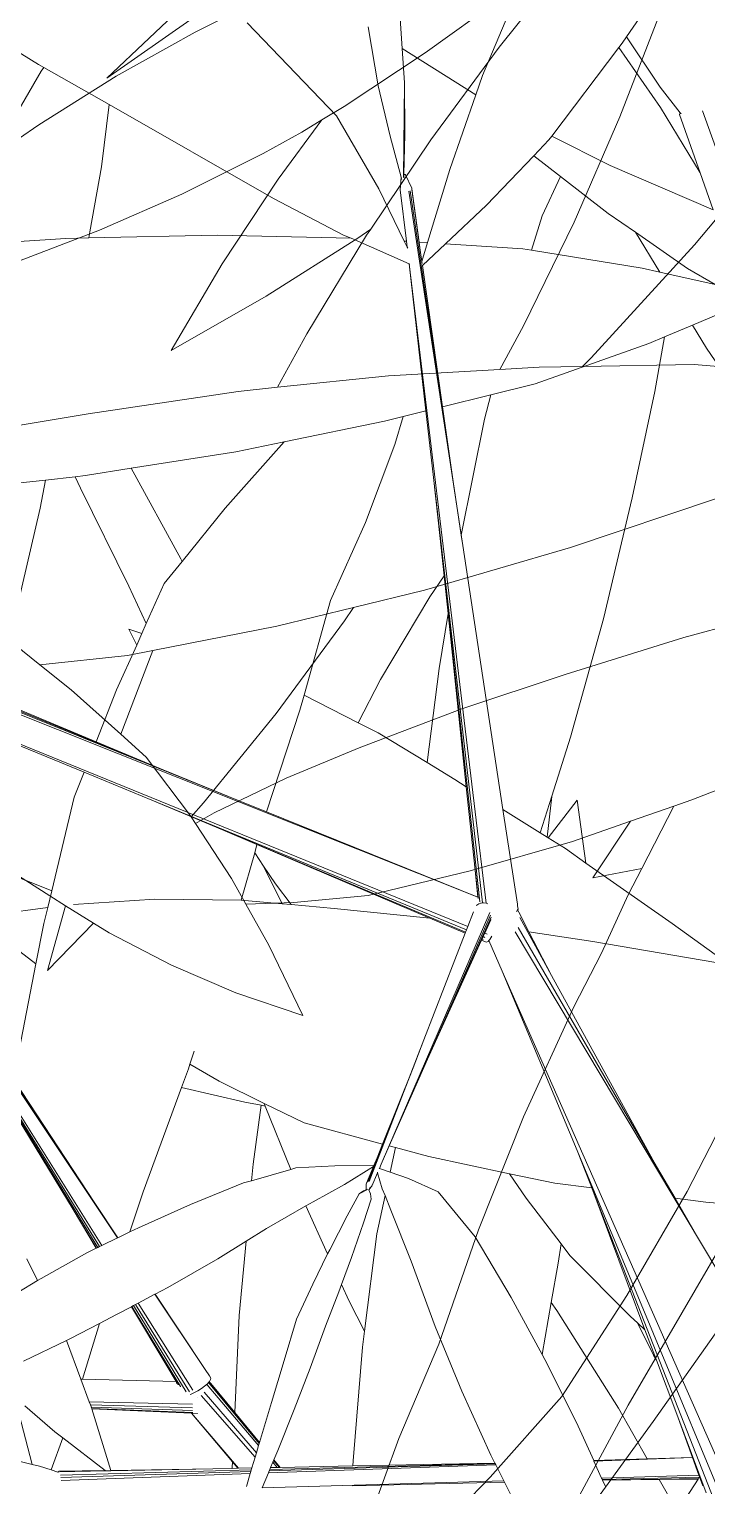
# Model space of a CAD drawing. Header units: millimetres. Extents: x 18 to 174501, y 22 to 24571.
# Drawn here: x 22074.1 to 22161.4, y 14295.8 to 14483.6 of the extents above; entities that cross this region are included whole.
import ezdxf

# ---------------------------------------------------------------- set-up
doc = ezdxf.new("R2010")
doc.units = ezdxf.units.MM
doc.header["$MEASUREMENT"] = 0
doc.layers.add('Edges', color=7, linetype='Continuous', lineweight=18)

# ---------------------------------------------------------------- blocks, each defined once
blk = doc.blocks.new('BAMBOOPLAN')
at = {"layer": 'Edges'}
for p, q in [((-3.1024, 9.0283), (-3.158, 8.826)), ((-3.3699, 8.9099), (-3.3854, 8.6721)), ((-3.1647, 8.8033), (-3.2286, 8.6085)), ((-3.1617, 8.8126), (-3.1647, 8.8033)), ((-3.1647, 8.8033), (-3.0564, 8.7235)), ((-3.158, 8.826), (-3.1617, 8.8126)), ((-3.158, 8.826), (-3.0689, 8.7591)), ((-3.5837, 8.7704), (-3.5416, 8.6712)), ((-3.0689, 8.7591), (-3.0185, 8.726)), ((-3.0564, 8.7235), (-2.9479, 8.6334)), ((-3.0189, 8.7231), (-3.0185, 8.726)), ((-3.0189, 8.7231), (-2.9479, 8.6334)), ((-3.0185, 8.726), (-3.0167, 8.7248)), ((-1.7285, 7.1836), (-2.9809, 8.7428)), ((-3.6139, 8.6881), (-3.5608, 8.5914)), ((-3.5416, 8.6712), (-3.3856, 8.6348)), ((-3.5416, 8.6712), (-3.5168, 8.6128)), ((-3.3854, 8.6721), (-3.3856, 8.6348)), ((-3.8268, 8.6225), (-3.6153, 8.5147)), ((-3.3856, 8.6348), (-3.3862, 8.4892)), ((-2.9479, 8.6334), (-2.9032, 8.5769)), ((-3.5608, 8.5914), (-3.51, 8.5113)), ((-3.5168, 8.6128), (-3.4618, 8.4476)), ((-3.5168, 8.6128), (-3.4854, 8.5232)), ((-3.2314, 8.6002), (-3.2481, 8.5635)), ((-3.2286, 8.6085), (-3.2314, 8.6002)), ((-3.2286, 8.6085), (-3.1094, 8.5925)), ((-3.1094, 8.5925), (-2.9032, 8.5769)), ((-3.2481, 8.5635), (-3.3004, 8.4491)), ((-3.2481, 8.5635), (-3.189, 8.5434)), ((-3.189, 8.5434), (-3.1975, 8.4637)), ((-3.189, 8.5434), (-3.0837, 8.5076)), ((-3.6153, 8.5147), (-3.4979, 8.4125)), ((-3.51, 8.5113), (-3.4661, 8.4466)), ((-3.4854, 8.5232), (-3.4631, 8.4526)), ((-3.0837, 8.5076), (-3.0251, 8.4911)), ((-4.421, 8.4823), (-4.1654, 8.4247)), ((-3.3862, 8.4892), (-3.3807, 8.3484)), ((-3.0251, 8.4911), (-2.9586, 8.4365)), ((-3.0251, 8.4911), (-2.9124, 8.4593)), ((-3.1975, 8.4637), (-3.1952, 8.3976)), ((-2.9124, 8.4593), (-2.8548, 8.4483)), ((-3.4601, 8.4239), (-3.4661, 8.4466)), ((-3.4661, 8.4466), (-3.4649, 8.4449)), ((-3.4641, 8.4436), (-3.4634, 8.4426)), ((-3.4625, 8.4529), (-3.4631, 8.4526)), ((-3.4631, 8.4526), (-3.4611, 8.4465)), ((-3.4616, 8.4531), (-3.4625, 8.4529)), ((-3.4607, 8.4532), (-3.4616, 8.4531)), ((-3.4601, 8.4532), (-3.4607, 8.4532)), ((-3.4596, 8.453), (-3.4601, 8.4532)), ((-3.441, 8.4337), (-3.4596, 8.453)), ((-3.1925, 7.9479), (-3.4423, 8.4281)), ((-3.4403, 8.4326), (-3.441, 8.4337)), ((-3.4403, 8.4326), (-3.3957, 8.3443)), ((-3.4403, 8.4313), (-3.3887, 8.3305)), ((-3.3004, 8.4491), (-3.3488, 8.3572)), ((-3.1952, 8.3976), (-2.9918, 8.4327)), ((-2.9918, 8.4327), (-2.9586, 8.4365)), ((-2.9586, 8.4365), (-2.8548, 8.4483)), ((-2.8701, 8.3638), (-2.7907, 8.4348)), ((-4.1564, 8.4147), (-4.1791, 8.299)), ((-4.1654, 8.4247), (-4.1543, 8.4227)), ((-4.1543, 8.4227), (-4.1564, 8.4147)), ((-4.1543, 8.4227), (-4.0182, 8.3972)), ((-3.4979, 8.4125), (-3.4225, 8.337)), ((-3.4601, 8.4253), (-3.46, 8.4252)), ((-3.4601, 8.4239), (-3.4184, 8.3381)), ((-3.1373, 7.8418), (-3.4442, 8.4264)), ((-4.0182, 8.3972), (-3.9942, 8.2843)), ((-3.6753, 8.3328), (-4.0182, 8.3972)), ((-3.3488, 8.3572), (-3.211, 8.3949)), ((-3.211, 8.3949), (-3.1952, 8.3976)), ((-3.3957, 8.3443), (-3.3807, 8.3484)), ((-3.3807, 8.3484), (-3.3793, 8.3122)), ((-3.3488, 8.3572), (-3.3759, 8.3056)), ((-2.9116, 8.3266), (-2.8701, 8.3638)), ((-2.8701, 8.3638), (-2.8313, 8.3319)), ((-3.6753, 8.3328), (-3.5314, 8.3111)), ((-3.4225, 8.337), (-3.4184, 8.3381)), ((-3.4225, 8.337), (-3.4135, 8.328)), ((-3.4184, 8.3381), (-3.4135, 8.328)), ((-3.4135, 8.328), (-3.4119, 8.3264)), ((-3.3957, 8.3443), (-3.3887, 8.3305)), ((-3.3887, 8.3305), (-3.3793, 8.3122)), ((-2.9348, 8.3058), (-2.9116, 8.3266)), ((-2.9116, 8.3266), (-2.8952, 8.2256)), ((-2.8313, 8.3319), (-2.6047, 8.1624)), ((-3.7515, 8.2349), (-3.5164, 8.3099)), ((-3.5314, 8.3111), (-3.5164, 8.3099)), ((-3.5164, 8.3099), (-3.4002, 8.3002)), ((-3.4002, 8.3002), (-3.4, 8.3001)), ((-3.4002, 8.3002), (-3.2824, 8.0542)), ((-3.4, 8.3001), (-2.8817, 7.2329)), ((-3.4, 8.3001), (-3.3989, 8.3001)), ((-3.3793, 8.3122), (-3.3775, 8.3087)), ((-3.3759, 8.3056), (-3.3761, 8.3053)), ((-3.3759, 8.3056), (-3.2559, 8.0715)), ((-3.1088, 8.1671), (-2.9348, 8.3058)), ((-3.9942, 8.2843), (-3.9756, 8.1643)), ((-3.9735, 8.1529), (-3.7515, 8.2349)), ((-2.8952, 8.2256), (-2.8712, 8.0265)), ((-3.9756, 8.1643), (-3.9735, 8.1529)), ((-3.1793, 8.1213), (-3.1088, 8.1671)), ((-4.1889, 8.0641), (-4.0129, 8.1383)), ((-4.0129, 8.1383), (-3.9735, 8.1529)), ((-3.2559, 8.0715), (-3.1793, 8.1213)), ((-3.1793, 8.1213), (-3.1757, 8.0749)), ((-3.3185, 8.0308), (-3.2824, 8.0542)), ((-3.2824, 8.0542), (-3.2289, 7.9426)), ((-3.2559, 8.0715), (-3.1925, 7.9479)), ((-3.1757, 8.0749), (-3.1464, 7.8593)), ((-3.3481, 8.0115), (-3.3185, 8.0308)), ((-3.3185, 8.0308), (-3.3165, 7.9769)), ((-2.8712, 8.0265), (-2.8485, 7.7988)), ((-3.5108, 7.9151), (-3.3481, 8.0115)), ((-3.3165, 7.9769), (-3.3208, 7.8234)), ((-3.1464, 7.8593), (-3.1925, 7.9479)), ((-3.2289, 7.9426), (-2.8882, 7.2313)), ((-3.1832, 7.8458), (-3.2289, 7.9426)), ((-3.589, 7.8688), (-3.5108, 7.9151)), ((-3.5108, 7.9151), (-3.5733, 7.7645)), ((-3.7612, 7.7772), (-3.589, 7.8688)), ((-3.1514, 7.7777), (-3.1832, 7.8458)), ((-2.8935, 7.2315), (-3.1832, 7.8458)), ((-3.1373, 7.8418), (-3.1464, 7.8593)), ((-2.9086, 7.4062), (-3.1373, 7.8418)), ((-3.3208, 7.8234), (-3.3347, 7.6665)), ((-2.8485, 7.7988), (-2.8344, 7.5728)), ((-3.8363, 7.7371), (-3.7612, 7.7772)), ((-3.7612, 7.7772), (-3.62, 7.6494)), ((-3.5733, 7.7645), (-3.6166, 7.6455)), ((-3.1514, 7.7777), (-3.164, 7.7327)), ((-3.122, 7.7148), (-3.1514, 7.7777)), ((-3.8538, 7.7288), (-3.8363, 7.7371)), ((-3.164, 7.7327), (-3.2003, 7.5593)), ((-4.0895, 7.6168), (-3.9032, 7.7053)), ((-3.9032, 7.7053), (-3.8538, 7.7288)), ((-3.9032, 7.7053), (-3.8957, 7.653)), ((-3.8538, 7.7288), (-3.8372, 7.7121)), ((-3.8372, 7.7121), (-3.6942, 7.5707)), ((-3.122, 7.7148), (-3.1046, 7.6134)), ((-2.9862, 7.4241), (-3.122, 7.7148)), ((-3.8957, 7.653), (-3.8762, 7.4692)), ((-3.62, 7.6494), (-3.6166, 7.6455)), ((-3.3347, 7.6665), (-3.3238, 7.4859)), ((-3.6166, 7.6455), (-3.6343, 7.5966)), ((-3.6343, 7.5966), (-3.6415, 7.5161)), ((-3.1046, 7.6134), (-3.0689, 7.4424)), ((-3.6942, 7.5707), (-3.6415, 7.5161)), ((-2.8344, 7.5728), (-2.8316, 7.4587)), ((-3.2003, 7.5593), (-3.2127, 7.4705)), ((-3.6415, 7.5161), (-3.6433, 7.4957)), ((-3.6682, 7.4954), (-3.6433, 7.4957)), ((-3.6682, 7.4954), (-3.6453, 7.4727)), ((-3.6433, 7.4957), (-3.6453, 7.4727)), ((-3.6453, 7.4727), (-3.6533, 7.3827)), ((-3.3238, 7.4859), (-3.2127, 7.4705)), ((-3.3238, 7.4859), (-3.322, 7.4572)), ((-3.2127, 7.4705), (-3.1722, 7.4649)), ((-3.1722, 7.4649), (-3.0689, 7.4424)), ((-2.7849, 7.4674), (-2.8129, 7.3841)), ((-2.7849, 7.4674), (-2.7319, 7.3629)), ((-3.322, 7.4572), (-3.319, 7.2601)), ((-3.0689, 7.4424), (-3.0106, 7.4297)), ((-2.8316, 7.4587), (-2.8315, 7.4584)), ((-2.8316, 7.4587), (-2.8298, 7.388)), ((-2.8315, 7.4584), (-2.8152, 7.3846)), ((-3.0106, 7.4297), (-2.9862, 7.4241)), ((-2.9207, 7.2839), (-2.9862, 7.4241)), ((-3.6533, 7.3827), (-3.6579, 7.2798)), ((-2.9086, 7.4062), (-2.8298, 7.388)), ((-2.8268, 7.2503), (-2.9086, 7.4062)), ((-2.8298, 7.388), (-2.8152, 7.3846)), ((-2.8152, 7.3846), (-2.8129, 7.3841)), ((-2.8129, 7.3841), (-2.7765, 7.3757)), ((-2.7765, 7.3757), (-2.7319, 7.3629)), ((-2.7319, 7.3629), (-2.5453, 7.3095)), ((-3.5241, 7.2713), (-4.9805, 7.3532)), ((-3.3764, 7.263), (-4.98, 7.3453)), ((-2.8996, 7.2385), (-4.9799, 7.3363)), ((-2.5453, 7.3095), (-2.4208, 7.2719)), ((-3.8643, 7.2929), (-3.6579, 7.2798)), ((-3.6579, 7.2798), (-3.5241, 7.2713)), ((-2.8997, 7.2386), (-2.9207, 7.2839)), ((-2.8987, 7.2369), (-2.9207, 7.2839)), ((-4.5013, 7.2683), (-2.8997, 7.1816)), ((-3.3764, 7.263), (-3.5241, 7.2713)), ((-3.319, 7.2601), (-3.3764, 7.263)), ((-2.8997, 7.2386), (-3.319, 7.2601)), ((-2.8252, 7.2473), (-2.8268, 7.2503)), ((-2.8252, 7.2473), (-2.8225, 7.2418)), ((-2.6726, 7.2303), (-2.4208, 7.2719)), ((-3.8612, 7.231), (-3.6605, 7.2194)), ((-3.6605, 7.2194), (-3.6627, 7.1703)), ((-3.6605, 7.2194), (-3.5258, 7.2115)), ((-2.9075, 6.7158), (-2.8695, 7.2193)), ((-2.8996, 7.2385), (-2.8997, 7.2386)), ((-2.8984, 7.2362), (-2.8987, 7.2369)), ((-2.8966, 7.2241), (-2.8971, 7.2228)), ((-2.8941, 7.2276), (-2.8966, 7.2241)), ((-2.8913, 7.2297), (-2.8941, 7.2276)), ((-2.8934, 7.2314), (-2.8935, 7.2315)), ((-2.8906, 7.2303), (-2.8913, 7.2297)), ((-2.8882, 7.2313), (-2.8906, 7.2303)), ((-2.8864, 7.2321), (-2.8882, 7.2313)), ((-2.8818, 7.2329), (-2.8864, 7.2321)), ((-2.8817, 7.2329), (-2.8818, 7.2329)), ((-2.8783, 7.2327), (-2.8817, 7.2329)), ((-2.8695, 7.2193), (-2.8695, 7.2194)), ((-2.8237, 7.2369), (-2.8232, 7.2378)), ((-2.8232, 7.2378), (-2.8228, 7.2403)), ((-2.8228, 7.2403), (-2.8225, 7.2418)), ((-2.8228, 7.2403), (-2.8193, 7.2369)), ((-2.8193, 7.2369), (-2.8228, 7.2403)), ((-2.8193, 7.2369), (-2.79, 7.2091)), ((-2.8144, 7.2286), (-2.7242, 7.1468)), ((-2.79, 7.2091), (-2.6726, 7.2303)), ((-3.3849, 7.2023), (-3.5258, 7.2115)), ((-3.5258, 7.2115), (-2.9, 7.1751)), ((-2.9001, 7.1705), (-3.3849, 7.2023)), ((-3.3159, 7.1974), (-3.3849, 7.2023)), ((-3.3159, 7.1974), (-3.315, 7.1818)), ((-2.9707, 7.1731), (-3.3159, 7.1974)), ((-2.8987, 7.2104), (-2.8997, 7.1816)), ((-2.8935, 6.8866), (-2.8666, 7.2149)), ((-2.8645, 7.2115), (-2.89, 6.9261)), ((-2.8666, 7.2149), (-2.8666, 7.2149)), ((-2.8636, 7.2071), (-2.8661, 7.1798)), ((-2.8637, 7.2044), (-2.8661, 7.1798)), ((-2.8645, 7.2115), (-2.8645, 7.2115)), ((-2.8635, 7.2079), (-2.8636, 7.2074)), ((-2.8636, 7.2071), (-2.8636, 7.2074)), ((-2.3048, 6.7715), (-2.8139, 7.2008)), ((-2.4267, 6.877), (-2.8116, 7.21)), ((-2.79, 7.2091), (-2.7242, 7.1468)), ((-3.6627, 7.1703), (-3.6455, 6.9933)), ((-3.315, 7.1818), (-3.2913, 7.1638)), ((-3.315, 7.1818), (-3.3097, 7.091)), ((-3.1432, 7.1327), (-2.9707, 7.1731)), ((-2.9002, 7.1682), (-2.9707, 7.1731)), ((-2.9002, 7.1682), (-2.9079, 6.9579)), ((-2.9001, 7.1705), (-2.9002, 7.1682)), ((-2.9, 7.1751), (-2.9001, 7.1705)), ((-2.8997, 7.1816), (-2.9, 7.1751)), ((-2.8675, 7.1658), (-2.8676, 7.1649)), ((-2.8672, 7.1684), (-2.8675, 7.1659)), ((-2.8671, 7.1658), (-2.8675, 7.1659)), ((-2.8675, 7.1659), (-2.8675, 7.1658)), ((-2.8675, 7.1658), (-2.8593, 7.1653)), ((-2.8668, 7.1731), (-2.8672, 7.1684)), ((-2.8651, 7.1682), (-2.8672, 7.1684)), ((-2.8661, 7.1798), (-2.8668, 7.1731)), ((-2.8668, 7.1731), (-2.8632, 7.1729)), ((-2.8661, 7.1798), (-2.8614, 7.1795)), ((-2.8574, 7.1653), (-2.8554, 7.1677)), ((-2.8554, 7.1677), (-2.8545, 7.1698)), ((-2.8545, 7.1698), (-2.8535, 7.1723)), ((-2.8545, 7.1698), (-2.8128, 7.1247)), ((-2.8535, 7.1723), (-2.8517, 7.1789)), ((-3.2913, 7.1638), (-3.2602, 7.1401)), ((-3.2362, 7.1096), (-3.2913, 7.1638)), ((-3.2602, 7.1401), (-3.2201, 7.1136)), ((-2.8676, 7.1649), (-2.89, 6.9261)), ((-2.8593, 7.1653), (-2.8574, 7.1653)), ((-2.7242, 7.1468), (-2.4267, 6.877)), ((-3.2362, 7.1096), (-3.2201, 7.1136)), ((-3.2201, 7.1136), (-3.1432, 7.1327)), ((-2.8128, 7.1247), (-2.5745, 6.8568)), ((-2.8128, 7.1247), (-2.039, 6.2888)), ((-3.4608, 7.041), (-3.3097, 7.091)), ((-3.3097, 7.091), (-3.3038, 7.0929)), ((-3.3038, 7.0929), (-3.2362, 7.1096)), ((-3.5996, 6.9829), (-3.4608, 7.041)), ((-3.8576, 7.0027), (-3.6699, 6.9952)), ((-3.6699, 6.9952), (-3.6455, 6.9933)), ((-3.6455, 6.9933), (-3.6425, 6.9624)), ((-3.7623, 6.9013), (-3.6425, 6.9624)), ((-3.6425, 6.9624), (-3.6395, 6.9319)), ((-2.9079, 6.9579), (-2.918, 6.6784)), ((-2.9079, 6.9579), (-2.9101, 6.9027)), ((-3.6395, 6.9319), (-3.629, 6.8568)), ((-2.89, 6.9261), (-2.8935, 6.8866)), ((-3.3226, 6.4286), (-3.9643, 6.9169)), ((-3.3827, 6.4753), (-3.963, 6.9188)), ((-3.9591, 6.9001), (-3.345, 6.4062)), ((-3.7623, 6.9013), (-3.629, 6.8568)), ((-2.9101, 6.9027), (-2.9193, 6.6776)), ((-2.9174, 6.7513), (-2.9101, 6.9027)), ((-2.9045, 6.7522), (-2.8935, 6.8866)), ((-2.3754, 6.8326), (-2.4267, 6.877)), ((-3.629, 6.8568), (-3.6066, 6.6963)), ((-2.5745, 6.8568), (-2.0663, 6.2858)), ((-2.5322, 6.8072), (-2.5745, 6.8568)), ((-2.3754, 6.8326), (-2.3195, 6.8444)), ((-2.3195, 6.8444), (-2.299, 6.8498)), ((-3.8732, 6.8302), (-3.3484, 6.4028)), ((-2.3048, 6.7715), (-2.3754, 6.8326)), ((-3.3009, 6.8), (-3.3005, 6.7746)), ((-2.5938, 6.7865), (-2.5267, 6.8006)), ((-2.1172, 6.32), (-2.5322, 6.8072)), ((-2.5267, 6.8006), (-2.5322, 6.8072)), ((-2.3488, 6.5857), (-2.5267, 6.8006)), ((-3.3003, 6.7657), (-3.3011, 6.7289)), ((-3.3005, 6.7746), (-3.2393, 6.7626)), ((-3.3005, 6.7746), (-3.3003, 6.7657)), ((-2.8294, 6.7574), (-2.6784, 6.776)), ((-2.6784, 6.776), (-2.5938, 6.7865)), ((-2.6784, 6.776), (-2.6347, 6.7435)), ((-2.0147, 6.527), (-2.3048, 6.7715)), ((-3.7616, 6.7383), (-3.351, 6.4002)), ((-3.3011, 6.7289), (-3.1822, 6.7416)), ((-3.2393, 6.7626), (-3.1479, 6.7511)), ((-3.1822, 6.7416), (-3.1517, 6.746)), ((-3.1517, 6.746), (-3.1444, 6.7471)), ((-3.1517, 6.746), (-3.1305, 6.6387)), ((-3.1479, 6.7511), (-3.0666, 6.7409)), ((-3.1479, 6.7511), (-3.1444, 6.7471)), ((-3.1444, 6.7471), (-3.0619, 6.6519)), ((-3.0666, 6.7409), (-2.9174, 6.7513)), ((-2.9187, 6.7242), (-2.9174, 6.7513)), ((-2.9075, 6.7158), (-2.9045, 6.7522)), ((-2.9045, 6.7522), (-2.8927, 6.753)), ((-2.8927, 6.753), (-2.8294, 6.7574)), ((-2.8927, 6.753), (-2.8872, 6.7071)), ((-2.6347, 6.7435), (-2.5465, 6.6851)), ((-3.3011, 6.7289), (-3.3056, 6.5241)), ((-2.9196, 6.7087), (-2.9187, 6.7242)), ((-2.9195, 6.7087), (-2.9187, 6.7242)), ((-2.9081, 6.7072), (-2.9075, 6.7158)), ((-3.0537, 6.6577), (-2.9874, 6.685)), ((-2.9874, 6.685), (-2.9196, 6.7087)), ((-2.9595, 6.658), (-2.9197, 6.7068)), ((-2.9215, 6.6734), (-2.9197, 6.7068)), ((-2.9211, 6.675), (-2.9195, 6.707)), ((-2.9197, 6.7068), (-2.9195, 6.707)), ((-2.9196, 6.7087), (-2.9195, 6.7087)), ((-2.9195, 6.707), (-2.9195, 6.7087)), ((-2.9108, 6.6715), (-2.9088, 6.6985)), ((-2.909, 6.6989), (-2.9092, 6.6991)), ((-2.9088, 6.6985), (-2.909, 6.6989)), ((-2.9081, 6.7072), (-2.9088, 6.7072)), ((-2.8911, 6.6734), (-2.9088, 6.6985)), ((-2.8872, 6.7071), (-2.9081, 6.7072)), ((-2.8513, 6.7069), (-2.8872, 6.7071)), ((-2.7915, 6.7015), (-2.8513, 6.7069)), ((-2.7004, 6.6456), (-2.7915, 6.7015)), ((-2.5465, 6.6851), (-2.5402, 6.6495)), ((-2.5465, 6.6851), (-2.524, 6.6702)), ((-3.0619, 6.6519), (-3.0537, 6.6577)), ((-3.0036, 6.6092), (-2.9595, 6.658)), ((-2.9281, 6.6504), (-2.916, 6.6635)), ((-2.9281, 6.6504), (-2.9221, 6.6584)), ((-2.9221, 6.6584), (-2.9183, 6.6618)), ((-2.9215, 6.6734), (-2.9216, 6.6717)), ((-2.9216, 6.6717), (-2.9213, 6.6701)), ((-2.9213, 6.6701), (-2.9183, 6.6618)), ((-2.9183, 6.6618), (-2.9161, 6.6637)), ((-2.9135, 6.6633), (-2.9141, 6.6641)), ((-2.9135, 6.6633), (-2.9136, 6.6631)), ((-2.9112, 6.6699), (-2.9135, 6.6633)), ((-2.9085, 6.6573), (-2.9135, 6.6633)), ((-2.913, 6.6681), (-2.9131, 6.6673)), ((-2.9112, 6.6703), (-2.9109, 6.674)), ((-2.9112, 6.6699), (-2.9108, 6.6715)), ((-2.9109, 6.6741), (-2.9109, 6.674)), ((-2.9038, 6.6486), (-2.9085, 6.6573)), ((-2.8819, 6.663), (-2.8911, 6.6734)), ((-2.8819, 6.663), (-2.8732, 6.5913)), ((-2.8629, 6.6415), (-2.8819, 6.663)), ((-2.524, 6.6702), (-2.3817, 6.6)), ((-3.5963, 6.6404), (-3.3827, 6.4753)), ((-3.1305, 6.6387), (-3.1232, 6.6089)), ((-3.1232, 6.6089), (-3.0619, 6.6519)), ((-2.9359, 6.6053), (-2.9281, 6.6504)), ((-2.9029, 6.6028), (-2.9038, 6.6486)), ((-2.797, 6.5645), (-2.8629, 6.6415)), ((-2.6012, 6.5615), (-2.7004, 6.6456)), ((-2.5402, 6.6495), (-2.5284, 6.5769)), ((-3.136, 6.6), (-3.1232, 6.6089)), ((-3.0137, 6.5975), (-3.0036, 6.6092)), ((-2.9457, 6.5356), (-2.9359, 6.6053)), ((-2.9031, 6.5354), (-2.9029, 6.6028)), ((-3.5878, 6.5938), (-3.4167, 6.4516)), ((-3.2151, 6.5309), (-3.136, 6.6)), ((-3.0683, 6.5345), (-3.0137, 6.5975)), ((-3.0137, 6.5975), (-2.9468, 6.527)), ((-2.8732, 6.5913), (-2.8364, 6.4147)), ((-2.5284, 6.5769), (-2.5136, 6.5661)), ((-2.5284, 6.5769), (-2.5128, 6.4809)), ((-2.3817, 6.6), (-2.3657, 6.5931)), ((-2.3657, 6.5931), (-2.3185, 6.5464)), ((-2.3657, 6.5931), (-2.3488, 6.5857)), ((-2.3105, 6.5394), (-2.3488, 6.5857)), ((-2.7157, 6.4652), (-2.797, 6.5645)), ((-2.5128, 6.4809), (-2.6012, 6.5615)), ((-2.5136, 6.5661), (-2.348, 6.4333)), ((-3.3056, 6.5241), (-3.3047, 6.4464)), ((-3.2922, 6.4589), (-3.2151, 6.5309)), ((-3.0965, 6.5), (-3.0683, 6.5345)), ((-2.9544, 6.4654), (-2.9468, 6.527)), ((-2.9468, 6.527), (-2.9457, 6.5356)), ((-2.9042, 6.4821), (-2.9031, 6.5354)), ((-2.3185, 6.5464), (-2.3105, 6.5394)), ((-2.2427, 6.4575), (-2.3105, 6.5394)), ((-3.1353, 6.4524), (-3.0965, 6.5)), ((-3.0965, 6.5), (-3.0637, 6.3665)), ((-3.3221, 6.429), (-3.3827, 6.4753)), ((-2.9045, 6.4677), (-2.9042, 6.4821)), ((-2.9042, 6.4821), (-2.881, 6.4576)), ((-2.5051, 6.4739), (-2.5128, 6.4809)), ((-2.4124, 6.383), (-2.5051, 6.4739)), ((-3.3531, 6.3981), (-3.4167, 6.4516)), ((-3.4167, 6.4516), (-3.3528, 6.3984)), ((-3.3221, 6.429), (-3.3047, 6.4464)), ((-3.3047, 6.4464), (-3.2922, 6.4589)), ((-3.2052, 6.3725), (-3.1353, 6.4524)), ((-2.9617, 6.3949), (-2.9544, 6.4654)), ((-2.9072, 6.3999), (-2.9045, 6.4677)), ((-2.881, 6.4576), (-2.8364, 6.4147)), ((-2.6305, 6.3685), (-2.7157, 6.4652)), ((-2.1894, 6.392), (-2.2427, 6.4575)), ((-2.144, 6.3383), (-2.2427, 6.4575)), ((-3.345, 6.4062), (-3.3226, 6.4286)), ((-3.3226, 6.4286), (-3.3221, 6.429)), ((-2.8364, 6.4147), (-2.8303, 6.3855)), ((-2.348, 6.4333), (-2.2672, 6.3623)), ((-3.3669, 6.3844), (-3.3531, 6.3981)), ((-3.3531, 6.3981), (-3.3528, 6.3984)), ((-3.3528, 6.3984), (-3.351, 6.4002)), ((-3.351, 6.4002), (-3.3484, 6.4028)), ((-3.3484, 6.4028), (-3.345, 6.4062)), ((-2.9587, 6.3151), (-2.9617, 6.3949)), ((-2.9088, 6.3178), (-2.9072, 6.3999)), ((-2.1892, 6.3918), (-2.3586, 6.3263)), ((-2.1894, 6.392), (-2.2672, 6.3623)), ((-2.1892, 6.3918), (-2.1894, 6.392)), ((-2.1673, 6.3649), (-2.1892, 6.3918)), ((-3.4311, 6.3123), (-3.3669, 6.3844)), ((-3.2231, 6.3533), (-3.2052, 6.3725)), ((-3.0637, 6.3665), (-3.0131, 6.1948)), ((-2.8303, 6.3855), (-2.778, 6.1819)), ((-2.5414, 6.2746), (-2.6305, 6.3685)), ((-2.3594, 6.3271), (-2.4124, 6.383)), ((-2.2672, 6.3623), (-2.3594, 6.3271)), ((-2.335, 6.3014), (-2.1673, 6.3649)), ((-2.3329, 6.2992), (-2.1655, 6.3617)), ((-2.1653, 6.3624), (-2.1673, 6.3649)), ((-2.1543, 6.3489), (-2.1653, 6.3624)), ((-3.4677, 6.3378), (-3.4362, 6.3062)), ((-3.2472, 6.3275), (-3.2233, 6.353)), ((-3.2233, 6.353), (-3.2231, 6.3533)), ((-3.0908, 6.2522), (-3.2233, 6.353)), ((-3.0908, 6.2522), (-3.2231, 6.3533)), ((-2.1663, 6.3589), (-2.3321, 6.2983)), ((-2.1666, 6.3576), (-2.2342, 6.3333)), ((-2.1666, 6.3576), (-2.1834, 6.2883)), ((-2.1663, 6.3589), (-2.1666, 6.3576)), ((-2.1661, 6.3598), (-2.1663, 6.3589)), ((-3.4362, 6.3062), (-3.4311, 6.3123)), ((-3.2778, 6.2948), (-3.2568, 6.3172)), ((-3.2568, 6.3172), (-3.256, 6.318)), ((-3.1622, 6.2377), (-3.2568, 6.3172)), ((-3.256, 6.318), (-3.254, 6.3203)), ((-3.256, 6.318), (-3.1234, 6.2078)), ((-3.254, 6.3203), (-3.2509, 6.3235)), ((-3.254, 6.3203), (-3.1102, 6.2019)), ((-3.2509, 6.3235), (-3.2472, 6.3275)), ((-3.2509, 6.3235), (-3.1044, 6.2041)), ((-3.2472, 6.3275), (-3.0994, 6.2086)), ((-2.9554, 6.2346), (-2.9587, 6.3151)), ((-2.9115, 6.236), (-2.9088, 6.3178)), ((-2.3586, 6.3263), (-2.3594, 6.3271)), ((-2.335, 6.3014), (-2.3586, 6.3263)), ((-2.2342, 6.3333), (-2.3319, 6.2981)), ((-2.2342, 6.3333), (-2.1886, 6.2932)), ((-3.4928, 6.238), (-3.4362, 6.3062)), ((-3.3022, 6.269), (-3.2778, 6.2948)), ((-2.3329, 6.2992), (-2.335, 6.3014)), ((-2.3321, 6.2983), (-2.3329, 6.2992)), ((-2.3319, 6.2981), (-2.3321, 6.2983)), ((-2.3233, 6.2891), (-2.3319, 6.2981)), ((-3.3439, 6.2249), (-3.3022, 6.269)), ((-3.3022, 6.269), (-3.2983, 6.1614)), ((-2.5275, 6.261), (-2.9184, 6.11)), ((-2.529, 6.2624), (-2.9181, 6.1139)), ((-2.5295, 6.2629), (-2.9179, 6.1169)), ((-2.7753, 6.173), (-2.5298, 6.2632)), ((-2.5298, 6.2632), (-2.5414, 6.2746)), ((-2.5295, 6.2629), (-2.5298, 6.2632)), ((-2.529, 6.2624), (-2.5295, 6.2629)), ((-2.5275, 6.261), (-2.529, 6.2624)), ((-2.5037, 6.2377), (-2.5275, 6.261)), ((-3.1339, 6.2138), (-3.1622, 6.2377)), ((-3.1333, 6.2135), (-3.1622, 6.2377)), ((-3.0795, 6.2436), (-3.0908, 6.2522)), ((-3.0815, 6.2228), (-3.0782, 6.2285)), ((-3.0795, 6.2436), (-3.0756, 6.2404)), ((-3.0782, 6.2285), (-3.0771, 6.2312)), ((-3.0779, 6.2267), (-2.9519, 6.152)), ((-3.0771, 6.2312), (-3.0762, 6.2333)), ((-3.0771, 6.2312), (-2.9521, 6.156)), ((-3.0762, 6.2333), (-3.0761, 6.2336)), ((-3.0762, 6.2333), (-3.0725, 6.231)), ((-3.0761, 6.2336), (-3.0752, 6.2377)), ((-3.0752, 6.2377), (-3.0756, 6.2404)), ((-3.0725, 6.231), (-3.0131, 6.1948)), ((-2.9522, 6.1577), (-2.9554, 6.2346)), ((-2.9203, 6.0801), (-2.5037, 6.2377)), ((-2.9155, 6.1546), (-2.9115, 6.236)), ((-2.7646, 6.1379), (-2.502, 6.236)), ((-2.502, 6.236), (-2.5037, 6.2377)), ((-2.481, 6.2154), (-2.502, 6.236)), ((-3.4123, 6.1577), (-3.3495, 6.2194)), ((-3.3495, 6.2194), (-3.3439, 6.2249)), ((-3.3495, 6.2194), (-3.301, 6.1605)), ((-3.1339, 6.2138), (-3.2983, 6.1614)), ((-3.1333, 6.2133), (-3.1339, 6.2138)), ((-3.1333, 6.2135), (-3.1329, 6.2131)), ((-3.1333, 6.2133), (-3.1333, 6.2135)), ((-3.132, 6.2103), (-3.1333, 6.2133)), ((-3.1329, 6.213), (-3.1329, 6.2131)), ((-3.1329, 6.213), (-3.1325, 6.2127)), ((-3.1315, 6.2118), (-3.1325, 6.2127)), ((-3.1312, 6.2117), (-3.1325, 6.2127)), ((-3.1288, 6.2097), (-3.1304, 6.211)), ((-3.1281, 6.2091), (-3.1288, 6.2097)), ((-3.1234, 6.2078), (-3.1229, 6.2073)), ((-3.102, 6.1998), (-3.1004, 6.2009)), ((-3.1004, 6.2009), (-3.0983, 6.2029)), ((-3.0983, 6.2029), (-3.0955, 6.2054)), ((-3.0955, 6.2054), (-3.0904, 6.2108)), ((-3.0904, 6.2108), (-3.0857, 6.2167)), ((-3.0857, 6.2167), (-3.0815, 6.2228)), ((-2.951, 6.1295), (-3.0817, 6.2043)), ((-2.9513, 6.1381), (-3.0788, 6.2119)), ((-3.273, 6.1265), (-3.0916, 6.1841)), ((-3.2691, 6.1217), (-3.0896, 6.1781)), ((-3.2662, 6.1181), (-3.0878, 6.1733)), ((-3.0877, 6.1985), (-3.0879, 6.1986)), ((-3.0876, 6.1984), (-3.0877, 6.1985)), ((-3.0131, 6.1948), (-2.9522, 6.1577)), ((-2.9013, 6.1266), (-2.7753, 6.173)), ((-2.778, 6.1819), (-2.7753, 6.173)), ((-3.2983, 6.1614), (-3.301, 6.1605)), ((-3.301, 6.1605), (-3.273, 6.1265)), ((-3.0864, 6.17), (-3.2648, 6.1162)), ((-3.0882, 6.1677), (-3.2643, 6.1155)), ((-3.0856, 6.1685), (-3.0882, 6.1677)), ((-3.0882, 6.1677), (-2.9732, 6.1002)), ((-3.0882, 6.1677), (-2.9876, 6.1079)), ((-3.0856, 6.1685), (-3.0779, 6.1709)), ((-3.0778, 6.1711), (-3.0779, 6.1709)), ((-2.9521, 6.156), (-2.9522, 6.1577)), ((-2.952, 6.1539), (-2.9521, 6.156)), ((-2.9519, 6.152), (-2.952, 6.1539)), ((-2.9513, 6.1381), (-2.9519, 6.152)), ((-2.9167, 6.136), (-2.9155, 6.1546)), ((-3.273, 6.1265), (-3.2691, 6.1217)), ((-3.2691, 6.1217), (-3.267, 6.1192)), ((-3.267, 6.1192), (-3.2662, 6.1181)), ((-2.951, 6.1295), (-2.9513, 6.1381)), ((-2.9501, 6.1087), (-2.951, 6.1295)), ((-2.9179, 6.1169), (-2.9177, 6.1206)), ((-2.9177, 6.1206), (-2.917, 6.1313)), ((-2.9177, 6.1206), (-2.9062, 6.1249)), ((-2.917, 6.1313), (-2.9168, 6.1348)), ((-2.917, 6.1313), (-2.9062, 6.1249)), ((-2.9168, 6.1348), (-2.9167, 6.136)), ((-2.9168, 6.1348), (-2.9025, 6.1262)), ((-2.9167, 6.136), (-2.9013, 6.1266)), ((-2.9062, 6.1249), (-2.9025, 6.1262)), ((-2.9025, 6.1262), (-2.9013, 6.1266)), ((-2.9499, 6.1049), (-3.279, 5.9812)), ((-2.9498, 6.1019), (-3.2768, 5.9771)), ((-2.9496, 6.0979), (-3.2747, 5.9723)), ((-3.2662, 6.1181), (-3.2648, 6.1162)), ((-3.2648, 6.1162), (-3.2643, 6.1155)), ((-3.2643, 6.1155), (-3.1943, 6.0197)), ((-3.0179, 6.0838), (-2.984, 6.0962)), ((-2.9876, 6.1079), (-2.9846, 6.0979)), ((-2.9876, 6.1079), (-2.9741, 6.0999)), ((-2.9846, 6.0979), (-2.984, 6.0962)), ((-2.984, 6.0962), (-2.9741, 6.0999)), ((-2.9741, 6.0999), (-2.9732, 6.1002)), ((-2.9732, 6.1002), (-2.9501, 6.1087)), ((-2.9499, 6.1049), (-2.9501, 6.1087)), ((-2.9498, 6.1019), (-2.9499, 6.1049)), ((-2.9496, 6.0979), (-2.9498, 6.1019)), ((-2.9485, 6.073), (-2.9496, 6.0979)), ((-2.9203, 6.0801), (-2.9184, 6.11)), ((-2.9184, 6.11), (-2.9181, 6.1139)), ((-2.9181, 6.1139), (-2.9179, 6.1169)), ((-3.3971, 6.0762), (-3.3345, 5.9828)), ((-3.3827, 6.0805), (-3.315, 6.0534)), ((-3.1943, 6.0197), (-3.0179, 6.0838)), ((-3.1939, 6.0191), (-3.0179, 6.0838)), ((-3.315, 6.0534), (-3.2975, 6.0476)), ((-3.2975, 6.0476), (-3.2985, 5.9847)), ((-3.2975, 6.0476), (-3.2039, 6.0163)), ((-3.2843, 5.9871), (-3.2039, 6.0163)), ((-3.2829, 5.9864), (-3.2026, 6.0159)), ((-3.2039, 6.0163), (-3.2026, 6.0159)), ((-3.2026, 6.0159), (-3.1939, 6.0191)), ((-3.1943, 6.0197), (-3.1939, 6.0191)), ((-3.2985, 5.9847), (-3.2858, 5.985)), ((-3.2853, 5.9864), (-3.2858, 5.985)), ((-3.2858, 5.985), (-3.2843, 5.9851)), ((-3.2843, 5.9871), (-3.2853, 5.9864)), ((-3.3751, 5.9791), (-3.3345, 5.9828)), ((-3.3345, 5.9828), (-3.3208, 5.984)), ((-3.3208, 5.984), (-3.2985, 5.9847)), ((1.4654, -5.2895), (1.5389, -5.085)), ((1.7177, -5.3381), (1.7255, -5.1209)), ((1.3402, -5.344), (1.4429, -5.1982)), ((0.982, -5.2322), (0.8009, -5.5793)), ((1.9247, -5.5162), (2.0169, -5.2739)), ((1.402, -5.4917), (1.4654, -5.2895)), ((1.7014, -5.5494), (1.7177, -5.3381)), ((1.2315, -5.4857), (1.3402, -5.344)), ((0.9276, -5.446), (0.986, -5.3863)), ((0.8009, -5.5793), (0.9151, -5.4223)), ((0.8162, -5.5703), (0.9276, -5.446)), ((1.2006, -5.5227), (1.2315, -5.4857)), ((1.3514, -5.6834), (1.402, -5.4917)), ((1.16, -5.6522), (1.2006, -5.5227)), ((1.1728, -5.556), (1.2006, -5.5227)), ((1.8124, -5.7751), (1.9247, -5.5162)), ((1.6755, -5.76), (1.7014, -5.5494)), ((0.711, -5.7011), (0.8162, -5.5703)), ((1.1184, -5.6167), (1.1728, -5.556)), ((1.0017, -5.7361), (1.1184, -5.6167)), ((1.1134, -5.8332), (1.16, -5.6522)), ((1.3343, -5.7068), (1.3514, -5.6834)), ((1.3478, -5.6968), (1.3514, -5.6834)), ((1.9961, -5.7248), (2.2114, -5.6693)), ((0.6115, -5.836), (0.711, -5.7011)), ((1.2094, -5.8631), (1.3343, -5.7068)), ((1.303, -5.9043), (1.3478, -5.6968)), ((0.8795, -5.8484), (1.0017, -5.7361)), ((1.8026, -5.7952), (1.9961, -5.7248)), ((1.6602, -5.8502), (1.6755, -5.76)), ((1.7278, -5.8224), (1.8026, -5.7952)), ((1.8026, -5.7952), (1.8124, -5.7751)), ((1.6602, -5.8502), (1.7278, -5.8224)), ((0.7525, -5.9553), (0.8795, -5.8484)), ((1.0768, -6.0148), (1.1134, -5.8332)), ((1.4704, -5.9283), (1.6602, -5.8502)), ((1.0768, -6.0148), (1.2094, -5.8631)), ((1.2842, -6.015), (1.303, -5.9043)), ((1.2842, -6.015), (1.4704, -5.9283)), ((1.8907, -6.1181), (2.1165, -5.9435)), ((1.2178, -6.0459), (1.2842, -6.015)), ((0.9706, -6.1748), (1.2178, -6.0459)), ((1.6622, -6.28), (1.8907, -6.1181)), ((2.1421, -6.2067), (2.3057, -6.0956)), ((0.7591, -6.2892), (0.9706, -6.1748)), ((1.9576, -6.3421), (2.1421, -6.2067)), ((1.5486, -6.3529), (1.6622, -6.28)), ((2.2533, -6.4846), (2.4319, -6.3328)), ((1.4264, -6.4314), (1.5486, -6.3529)), ((1.541, -6.3817), (1.5486, -6.3529)), ((1.7984, -6.4641), (1.9576, -6.3421)), ((1.4776, -6.584), (1.541, -6.3817)), ((1.2249, -6.5482), (1.4264, -6.4314)), ((1.6427, -6.5937), (1.7984, -6.4641)), ((2.2261, -6.5061), (2.2533, -6.4846)), ((2.1596, -6.5587), (2.2261, -6.5061)), ((2.2078, -6.6338), (2.2261, -6.5061)), ((1.1839, -6.572), (1.2249, -6.5482)), ((1.2196, -6.7135), (1.2249, -6.5482)), ((1.0368, -6.6411), (1.1839, -6.572)), ((2.0709, -6.6288), (2.1596, -6.5587)), ((2.1281, -6.6797), (2.1596, -6.5587)), ((1.4052, -6.7829), (1.4776, -6.584)), ((1.5343, -6.6904), (1.6427, -6.5937)), ((1.0368, -6.6411), (0.9322, -6.6036)), ((1.9105, -6.7413), (2.0709, -6.6288)), ((1.1065, -6.6661), (1.0368, -6.6411)), ((2.1281, -6.6797), (2.2078, -6.6338)), ((2.2001, -6.6883), (2.2078, -6.6338)), ((1.2196, -6.7135), (1.1065, -6.6661)), ((1.4299, -6.7942), (1.5343, -6.6904)), ((2.1881, -6.8058), (2.2001, -6.6883)), ((1.2775, -6.7378), (1.2196, -6.7135)), ((1.3901, -6.8136), (1.2775, -6.7378)), ((1.7473, -6.8454), (1.9105, -6.7413)), ((1.3919, -6.8149), (1.4052, -6.7829)), ((1.3919, -6.8149), (1.3901, -6.8136)), ((1.4033, -6.8238), (1.3919, -6.8149)), ((1.4033, -6.8238), (1.4299, -6.7942)), ((2.1725, -6.9161), (2.1881, -6.8058)), ((1.4992, -6.8983), (1.4033, -6.8238)), ((1.6224, -6.9025), (1.7473, -6.8454)), ((1.5396, -6.9341), (1.4992, -6.8983)), ((1.5396, -6.9341), (1.6224, -6.9025)), ((2.1506, -7.1375), (2.1725, -6.9161)), ((1.6045, -6.9918), (1.5396, -6.9341)), ((2.4809, -7.1695), (2.5122, -6.949)), ((1.1933, -7.0376), (1.0111, -6.9937)), ((1.7058, -7.0937), (1.6045, -6.9918)), ((1.2267, -7.0452), (1.1933, -7.0376)), ((1.2341, -7.1686), (1.2267, -7.0452)), ((1.2859, -7.0587), (1.2267, -7.0452)), ((1.2341, -7.1686), (1.2859, -7.0587)), ((1.3191, -7.0663), (1.2859, -7.0587)), ((1.4467, -7.0852), (1.3191, -7.0663)), ((1.5757, -7.0944), (1.4467, -7.0852)), ((1.7058, -7.0937), (1.5757, -7.0944)), ((2.1407, -7.3612), (2.1506, -7.1375)), ((2.4381, -7.3867), (2.4809, -7.1695)), ((2.5445, -7.3829), (2.5834, -7.1876)), ((2.1401, -7.5846), (2.1407, -7.3612)), ((2.3857, -7.6017), (2.4381, -7.3867)), ((2.5063, -7.5768), (2.5445, -7.3829)), ((2.5599, -7.5905), (2.6152, -7.4001)), ((2.1271, -7.7727), (2.1401, -7.5846)), ((2.5063, -7.5768), (2.4436, -7.9632)), ((2.5026, -7.7784), (2.5599, -7.5905)), ((2.3094, -7.7851), (2.3857, -7.6017)), ((2.1241, -7.9595), (2.1271, -7.7727)), ((2.2244, -7.9663), (2.3094, -7.7851))]:
    blk.add_line(p, q, dxfattribs=at)

msp = doc.modelspace()

# ---------------------------------------------------------------- block references
at = {"xscale": 69.97983938875464, "yscale": 69.97983938875464, "zscale": 69.97983938875464, "rotation": 340.9588725647666}
for p in [(22158.48, 14864.64), (22158.48, 13826.65)]:
    msp.add_blockref('BAMBOOPLAN', p, dxfattribs=at)

doc.saveas('drawing.dxf')
